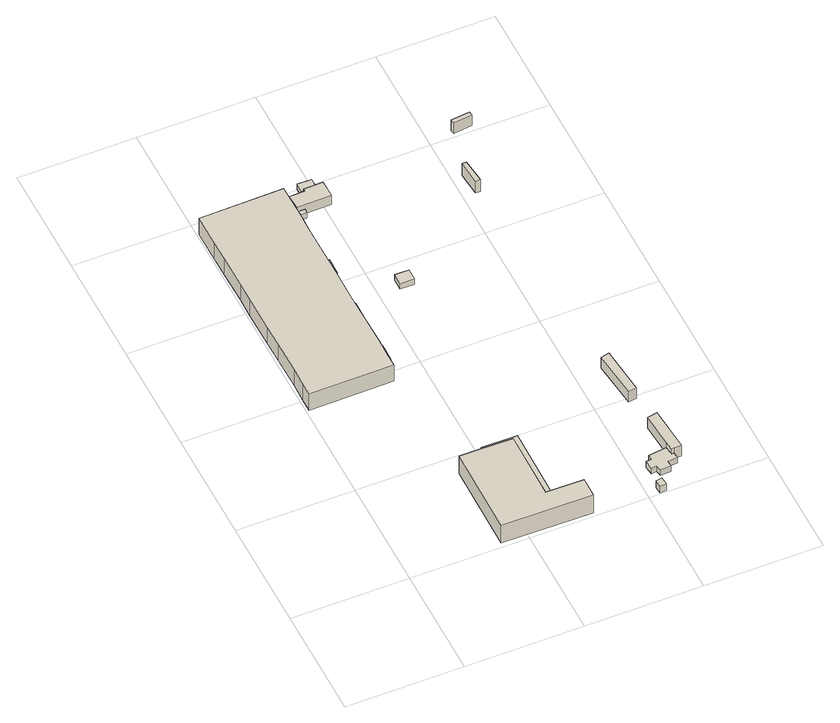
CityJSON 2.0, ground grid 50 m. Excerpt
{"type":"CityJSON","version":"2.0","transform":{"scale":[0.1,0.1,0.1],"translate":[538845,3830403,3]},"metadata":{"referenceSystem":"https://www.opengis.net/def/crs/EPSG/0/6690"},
"CityObjects":{
"building1":{"type":"Building","attributes":{"計測周辺長":271.52,"1/2500図郭":92,"区名":"住之江区","町丁目名称":"南港南３丁目","街区番号":11,"class":"3001","usage":"431","measuredHeight":9.3,"storeysAboveGround":1,"BuildingDetailAttribute.buildingRoofEdgeArea":3562.25,"BuildingDetailAttribute.buildingStructureType":"603","BuildingDetailAttribute.buildingStructureOrgType":"3","BuildingDetailAttribute.detailedUsage":"1720","BuildingDetailAttribute.specifiedBuildingCoverageRate":0.6,"BuildingDetailAttribute.surveyYear":2017,"BuildingHighTideRiskAttribute.description":"1","BuildingHighTideRiskAttribute.rank":"2","BuildingHighTideRiskAttribute.depth":2.44,"BuildingIDAttribute.prefecture":"27","BuildingIDAttribute.city":"27125"},"geometry":[{"type":"Solid","lod":"1","boundaries":[[[[0,1,2,3,4,5,6,7,8,9,10,11,12,13,14,15,16,17,18,19]],[[18,20,21,19]],[[17,22,20,18]],[[16,23,22,17]],[[15,24,23,16]],[[14,25,24,15]],[[13,26,25,14]],[[12,27,26,13]],[[11,28,27,12]],[[10,29,28,11]],[[9,30,29,10]],[[8,31,30,9]],[[7,32,31,8]],[[6,33,32,7]],[[5,34,33,6]],[[4,35,34,5]],[[3,36,35,4]],[[2,37,36,3]],[[1,38,37,2]],[[0,39,38,1]],[[19,21,39,0]],[[20,22,23,24,25,26,27,28,29,30,31,32,33,34,35,36,37,38,39,21]]]]}]},
"building2":{"type":"Building","attributes":{"計測周辺長":162.23,"1/2500図郭":92,"区名":"住之江区","町丁目名称":"南港南３丁目","街区番号":12,"class":"3001","usage":"431","measuredHeight":9.8,"storeysAboveGround":2,"BuildingDetailAttribute.buildingRoofEdgeArea":1173.48,"BuildingDetailAttribute.buildingStructureType":"610","BuildingDetailAttribute.buildingStructureOrgType":"2","BuildingDetailAttribute.detailedUsage":"1720","BuildingDetailAttribute.specifiedBuildingCoverageRate":0.6,"BuildingDetailAttribute.surveyYear":2017,"BuildingHighTideRiskAttribute.description":"1","BuildingHighTideRiskAttribute.rank":"2","BuildingHighTideRiskAttribute.depth":2.3,"BuildingIDAttribute.prefecture":"27","BuildingIDAttribute.city":"27125"},"geometry":[{"type":"Solid","lod":"1","boundaries":[[[[40,41,42,43,44,45,46,47]],[[46,48,49,47]],[[45,50,48,46]],[[44,51,50,45]],[[43,52,51,44]],[[42,53,52,43]],[[41,54,53,42]],[[40,55,54,41]],[[47,49,55,40]],[[48,50,51,52,53,54,55,49]]]]}]},
"building3":{"type":"Building","attributes":{"計測周辺長":162.23,"1/2500図郭":92,"区名":"住之江区","町丁目名称":"南港南３丁目","街区番号":12,"class":"3003","usage":"431","measuredHeight":6.7,"storeysAboveGround":2,"BuildingDetailAttribute.buildingRoofEdgeArea":1173.48,"BuildingDetailAttribute.buildingStructureType":"610","BuildingDetailAttribute.buildingStructureOrgType":"2","BuildingDetailAttribute.detailedUsage":"1720","BuildingDetailAttribute.specifiedBuildingCoverageRate":0.6,"BuildingDetailAttribute.surveyYear":2017,"BuildingHighTideRiskAttribute.description":"1","BuildingHighTideRiskAttribute.rank":"2","BuildingHighTideRiskAttribute.depth":2.42,"BuildingIDAttribute.prefecture":"27","BuildingIDAttribute.city":"27125"},"geometry":[{"type":"Solid","lod":"1","boundaries":[[[[56,57,58,59,60,61]],[[60,62,63,61]],[[59,64,62,60]],[[58,65,64,59]],[[57,66,65,58]],[[56,67,66,57]],[[61,63,67,56]],[[62,64,65,66,67,63]]]]}]},
"building4":{"type":"Building","attributes":{"計測周辺長":18.55,"1/2500図郭":92,"区名":"住之江区","町丁目名称":"南港南３丁目","街区番号":11,"class":"3003","usage":"431","measuredHeight":5.9,"storeysAboveGround":1,"BuildingDetailAttribute.buildingRoofEdgeArea":11.62,"BuildingDetailAttribute.buildingStructureType":"610","BuildingDetailAttribute.buildingStructureOrgType":"2","BuildingDetailAttribute.detailedUsage":"1720","BuildingDetailAttribute.specifiedBuildingCoverageRate":0.6,"BuildingDetailAttribute.surveyYear":2017,"BuildingHighTideRiskAttribute.description":"1","BuildingHighTideRiskAttribute.rank":"2","BuildingHighTideRiskAttribute.depth":2.39,"BuildingIDAttribute.prefecture":"27","BuildingIDAttribute.city":"27125"},"geometry":[{"type":"Solid","lod":"1","boundaries":[[[[5,68,69,6]],[[69,70,71,6]],[[68,72,70,69]],[[5,73,72,68]],[[6,71,73,5]],[[70,72,73,71]]]]}]},
"building5":{"type":"Building","attributes":{"計測周辺長":18.68,"1/2500図郭":92,"区名":"住之江区","町丁目名称":"南港南３丁目","街区番号":11,"class":"3003","usage":"431","measuredHeight":6.1,"storeysAboveGround":1,"BuildingDetailAttribute.buildingRoofEdgeArea":10.87,"BuildingDetailAttribute.buildingStructureType":"610","BuildingDetailAttribute.buildingStructureOrgType":"2","BuildingDetailAttribute.detailedUsage":"1720","BuildingDetailAttribute.specifiedBuildingCoverageRate":0.6,"BuildingDetailAttribute.surveyYear":2017,"BuildingHighTideRiskAttribute.description":"1","BuildingHighTideRiskAttribute.rank":"2","BuildingHighTideRiskAttribute.depth":2.53,"BuildingIDAttribute.prefecture":"27","BuildingIDAttribute.city":"27125"},"geometry":[{"type":"Solid","lod":"1","boundaries":[[[[3,74,75,4]],[[75,76,77,4]],[[74,78,76,75]],[[3,79,78,74]],[[4,77,79,3]],[[76,78,79,77]]]]}]},
"building6":{"type":"Building","attributes":{"計測周辺長":18.46,"1/2500図郭":92,"区名":"住之江区","町丁目名称":"南港南３丁目","街区番号":11,"class":"3003","usage":"431","measuredHeight":6.1,"storeysAboveGround":1,"BuildingDetailAttribute.buildingRoofEdgeArea":10.72,"BuildingDetailAttribute.buildingStructureType":"610","BuildingDetailAttribute.buildingStructureOrgType":"2","BuildingDetailAttribute.detailedUsage":"1720","BuildingDetailAttribute.specifiedBuildingCoverageRate":0.6,"BuildingDetailAttribute.surveyYear":2017,"BuildingHighTideRiskAttribute.description":"1","BuildingHighTideRiskAttribute.rank":"2","BuildingHighTideRiskAttribute.depth":2.31,"BuildingIDAttribute.prefecture":"27","BuildingIDAttribute.city":"27125"},"geometry":[{"type":"Solid","lod":"1","boundaries":[[[[80,81,82,83]],[[82,84,85,83]],[[81,86,84,82]],[[80,87,86,81]],[[83,85,87,80]],[[84,86,87,85]]]]}]},
"building7":{"type":"Building","attributes":{"計測周辺長":19.28,"1/2500図郭":92,"区名":"住之江区","町丁目名称":"南港南３丁目","街区番号":11,"class":"3003","usage":"431","measuredHeight":5.9,"storeysAboveGround":1,"BuildingDetailAttribute.buildingRoofEdgeArea":10.44,"BuildingDetailAttribute.buildingStructureType":"610","BuildingDetailAttribute.buildingStructureOrgType":"2","BuildingDetailAttribute.detailedUsage":"1720","BuildingDetailAttribute.specifiedBuildingCoverageRate":0.6,"BuildingDetailAttribute.surveyYear":2017,"BuildingHighTideRiskAttribute.description":"1","BuildingHighTideRiskAttribute.rank":"2","BuildingHighTideRiskAttribute.depth":2.39,"BuildingIDAttribute.prefecture":"27","BuildingIDAttribute.city":"27125"},"geometry":[{"type":"Solid","lod":"1","boundaries":[[[[88,89,90,91]],[[90,92,93,91]],[[89,94,92,90]],[[88,95,94,89]],[[91,93,95,88]],[[92,94,95,93]]]]}]},
"building8":{"type":"Building","attributes":{"class":"3001","measuredHeight":3.2,"BuildingDetailAttribute.specifiedBuildingCoverageRate":0.6,"BuildingDetailAttribute.surveyYear":2017,"BuildingHighTideRiskAttribute.description":"1","BuildingHighTideRiskAttribute.rank":"2","BuildingHighTideRiskAttribute.depth":2.39,"BuildingIDAttribute.prefecture":"27","BuildingIDAttribute.city":"27125"},"geometry":[{"type":"Solid","lod":"1","boundaries":[[[[96,97,98,99]],[[98,100,101,99]],[[97,102,100,98]],[[96,103,102,97]],[[99,101,103,96]],[[100,102,103,101]]]]}]},
"building9":{"type":"Building","attributes":{"計測周辺長":44.34,"1/2500図郭":92,"区名":"住之江区","町丁目名称":"南港南３丁目","街区番号":11,"class":"3001","usage":"431","measuredHeight":5,"storeysAboveGround":1,"BuildingDetailAttribute.buildingRoofEdgeArea":103.64,"BuildingDetailAttribute.buildingStructureType":"610","BuildingDetailAttribute.buildingStructureOrgType":"2","BuildingDetailAttribute.detailedUsage":"1720","BuildingDetailAttribute.specifiedBuildingCoverageRate":0.6,"BuildingDetailAttribute.surveyYear":2017,"BuildingHighTideRiskAttribute.description":"1","BuildingHighTideRiskAttribute.rank":"2","BuildingHighTideRiskAttribute.depth":2.39,"BuildingIDAttribute.prefecture":"27","BuildingIDAttribute.city":"27125"},"geometry":[{"type":"Solid","lod":"1","boundaries":[[[[104,105,106,107,108,109]],[[108,110,111,109]],[[107,112,110,108]],[[106,113,112,107]],[[105,114,113,106]],[[104,115,114,105]],[[109,111,115,104]],[[110,112,113,114,115,111]]]]}]},
"building10":{"type":"Building","attributes":{"class":"3001","BuildingDetailAttribute.specifiedBuildingCoverageRate":0.6,"BuildingDetailAttribute.surveyYear":2017,"BuildingHighTideRiskAttribute.description":"1","BuildingHighTideRiskAttribute.rank":"2","BuildingHighTideRiskAttribute.depth":2.8,"BuildingIDAttribute.prefecture":"27","BuildingIDAttribute.city":"27125"},"geometry":[{"type":"Solid","lod":"1","boundaries":[[[[116,117,118,119]],[[118,120,121,119]],[[117,122,120,118]],[[116,123,122,117]],[[119,121,123,116]],[[120,122,123,121]]]]}]},
"building11":{"type":"Building","attributes":{"計測周辺長":20.89,"1/2500図郭":92,"区名":"住之江区","町丁目名称":"南港南３丁目","街区番号":11,"class":"3001","usage":"431","measuredHeight":3.1,"storeysAboveGround":1,"BuildingDetailAttribute.buildingRoofEdgeArea":26.6,"BuildingDetailAttribute.buildingStructureType":"610","BuildingDetailAttribute.buildingStructureOrgType":"2","BuildingDetailAttribute.detailedUsage":"1720","BuildingDetailAttribute.specifiedBuildingCoverageRate":0.6,"BuildingDetailAttribute.surveyYear":2017,"BuildingHighTideRiskAttribute.description":"1","BuildingHighTideRiskAttribute.rank":"2","BuildingHighTideRiskAttribute.depth":2.55,"BuildingIDAttribute.prefecture":"27","BuildingIDAttribute.city":"27125"},"geometry":[{"type":"Solid","lod":"1","boundaries":[[[[124,125,126,127]],[[126,128,129,127]],[[125,130,128,126]],[[124,131,130,125]],[[127,129,131,124]],[[128,130,131,129]]]]}]},
"building12":{"type":"Building","attributes":{"計測周辺長":12.56,"1/2500図郭":92,"区名":"住之江区","町丁目名称":"南港南３丁目","街区番号":7,"class":"3001","usage":"431","measuredHeight":3.7,"storeysAboveGround":1,"BuildingDetailAttribute.buildingRoofEdgeArea":9.69,"BuildingDetailAttribute.buildingStructureType":"610","BuildingDetailAttribute.buildingStructureOrgType":"2","BuildingDetailAttribute.detailedUsage":"1720","BuildingDetailAttribute.specifiedBuildingCoverageRate":0.6,"BuildingDetailAttribute.surveyYear":2017,"BuildingHighTideRiskAttribute.description":"1","BuildingHighTideRiskAttribute.rank":"2","BuildingHighTideRiskAttribute.depth":2.59,"BuildingIDAttribute.prefecture":"27","BuildingIDAttribute.city":"27125"},"geometry":[{"type":"Solid","lod":"1","boundaries":[[[[132,133,134,135]],[[134,136,137,135]],[[133,138,136,134]],[[132,139,138,133]],[[135,137,139,132]],[[136,138,139,137]]]]}]},
"building13":{"type":"Building","attributes":{"計測周辺長":40,"1/2500図郭":92,"区名":"住之江区","町丁目名称":"南港南３丁目","街区番号":7,"class":"3001","usage":"431","measuredHeight":3.2,"storeysAboveGround":1,"BuildingDetailAttribute.buildingRoofEdgeArea":74.41,"BuildingDetailAttribute.buildingStructureType":"610","BuildingDetailAttribute.buildingStructureOrgType":"2","BuildingDetailAttribute.detailedUsage":"1720","BuildingDetailAttribute.specifiedBuildingCoverageRate":0.6,"BuildingDetailAttribute.surveyYear":2017,"BuildingHighTideRiskAttribute.description":"1","BuildingHighTideRiskAttribute.rank":"2","BuildingHighTideRiskAttribute.depth":2.61,"BuildingIDAttribute.prefecture":"27","BuildingIDAttribute.city":"27125"},"geometry":[{"type":"Solid","lod":"1","boundaries":[[[[140,141,142,143,144,145,146,147,148,149,150,151]],[[150,152,153,151]],[[149,154,152,150]],[[148,155,154,149]],[[147,156,155,148]],[[146,157,156,147]],[[145,158,157,146]],[[144,159,158,145]],[[143,160,159,144]],[[142,161,160,143]],[[141,162,161,142]],[[140,163,162,141]],[[151,153,163,140]],[[152,154,155,156,157,158,159,160,161,162,163,153]]]]}]},
"building14":{"type":"Building","attributes":{"計測周辺長":46.67,"1/2500図郭":92,"区名":"住之江区","町丁目名称":"南港南３丁目","街区番号":7,"class":"3001","usage":"431","measuredHeight":5.8,"storeysAboveGround":1,"BuildingDetailAttribute.buildingRoofEdgeArea":84.91,"BuildingDetailAttribute.buildingStructureType":"603","BuildingDetailAttribute.buildingStructureOrgType":"3","BuildingDetailAttribute.detailedUsage":"1720","BuildingDetailAttribute.specifiedBuildingCoverageRate":0.6,"BuildingDetailAttribute.surveyYear":2017,"BuildingHighTideRiskAttribute.description":"1","BuildingHighTideRiskAttribute.rank":"2","BuildingHighTideRiskAttribute.depth":2.54,"BuildingIDAttribute.prefecture":"27","BuildingIDAttribute.city":"27125"},"geometry":[{"type":"Solid","lod":"1","boundaries":[[[[164,165,166,167,168,169]],[[168,170,171,169]],[[167,172,170,168]],[[166,173,172,167]],[[165,174,173,166]],[[164,175,174,165]],[[169,171,175,164]],[[170,172,173,174,175,171]]]]}]},
"building15":{"type":"Building","attributes":{"計測周辺長":48.78,"1/2500図郭":92,"区名":"住之江区","町丁目名称":"南港南３丁目","街区番号":7,"class":"3003","usage":"431","measuredHeight":5.8,"storeysAboveGround":1,"BuildingDetailAttribute.buildingRoofEdgeArea":75.94,"BuildingDetailAttribute.buildingStructureType":"603","BuildingDetailAttribute.buildingStructureOrgType":"3","BuildingDetailAttribute.detailedUsage":"1720","BuildingDetailAttribute.specifiedBuildingCoverageRate":0.6,"BuildingDetailAttribute.surveyYear":2017,"BuildingHighTideRiskAttribute.description":"1","BuildingHighTideRiskAttribute.rank":"2","BuildingHighTideRiskAttribute.depth":2.57,"BuildingIDAttribute.prefecture":"27","BuildingIDAttribute.city":"27125"},"geometry":[{"type":"Solid","lod":"1","boundaries":[[[[176,177,178,179]],[[178,180,181,179]],[[177,182,180,178]],[[176,183,182,177]],[[179,181,183,176]],[[180,182,183,181]]]]}]},
"building16":{"type":"Building","attributes":{"計測周辺長":24.82,"1/2500図郭":92,"区名":"住之江区","町丁目名称":"南港南３丁目","街区番号":8,"class":"3003","usage":"431","measuredHeight":6.6,"storeysAboveGround":1,"BuildingDetailAttribute.buildingRoofEdgeArea":19.69,"BuildingDetailAttribute.buildingStructureType":"603","BuildingDetailAttribute.buildingStructureOrgType":"3","BuildingDetailAttribute.detailedUsage":"1720","BuildingDetailAttribute.specifiedBuildingCoverageRate":0.6,"BuildingDetailAttribute.surveyYear":2017,"BuildingTsunamiRiskAttribute.description":"1","BuildingTsunamiRiskAttribute.rank":"1","BuildingTsunamiRiskAttribute.depth":0.01,"BuildingHighTideRiskAttribute.description":"1","BuildingHighTideRiskAttribute.rank":"2","BuildingHighTideRiskAttribute.depth":2.65,"BuildingIDAttribute.prefecture":"27","BuildingIDAttribute.city":"27125"},"geometry":[{"type":"Solid","lod":"1","boundaries":[[[[184,185,186,187]],[[186,188,189,187]],[[185,190,188,186]],[[184,191,190,185]],[[187,189,191,184]],[[188,190,191,189]]]]}]},
"building17":{"type":"Building","attributes":{"計測周辺長":19.61,"1/2500図郭":92,"区名":"住之江区","町丁目名称":"南港南３丁目","街区番号":8,"class":"3003","usage":"431","measuredHeight":6.1,"storeysAboveGround":1,"BuildingDetailAttribute.buildingRoofEdgeArea":14.19,"BuildingDetailAttribute.buildingStructureType":"603","BuildingDetailAttribute.buildingStructureOrgType":"3","BuildingDetailAttribute.detailedUsage":"1720","BuildingDetailAttribute.specifiedBuildingCoverageRate":0.6,"BuildingDetailAttribute.surveyYear":2017,"BuildingTsunamiRiskAttribute.description":"1","BuildingTsunamiRiskAttribute.rank":"1","BuildingTsunamiRiskAttribute.depth":0.12,"BuildingHighTideRiskAttribute.description":"1","BuildingHighTideRiskAttribute.rank":"2","BuildingHighTideRiskAttribute.depth":2.6,"BuildingIDAttribute.prefecture":"27","BuildingIDAttribute.city":"27125"},"geometry":[{"type":"Solid","lod":"1","boundaries":[[[[192,193,194,195]],[[194,196,197,195]],[[193,198,196,194]],[[192,199,198,193]],[[195,197,199,192]],[[196,198,199,197]]]]}]}
},
"vertices":[
[363,1721,3],[364,1574,3],[365,1494,3],[364,1329,3],[365,1247,3],[367,1084,3],[365,1004,3],[366,949,3],[11,946,3],[10,1006,3],[12,1088,3],[10,1231,3],[9,1328,3],[8,1486,3],[10,1571,3],[8,1718,3],[7,1808,3],[6,1945,3],[363,1951,3],[365,1806,3],[363,1951,95],[365,1806,95],[6,1945,95],[7,1808,95],[8,1718,95],[10,1571,95],[8,1486,95],[9,1328,95],[10,1231,95],[12,1088,95],[10,1006,95],[11,946,95],[366,949,95],[365,1004,95],[367,1084,95],[365,1247,95],[364,1329,95],[365,1494,95],[364,1574,95],[363,1721,95],
[618,408,4],[614,105,4],[647,105,4],[775,103,4],[774,15,4],[389,19,4],[393,411,4],[499,410,4],[393,411,103],[499,410,103],[389,19,103],[774,15,103],[775,103,103],[647,105,103],[614,105,103],[618,408,103],
[499,443,5],[651,441,5],[647,105,5],[614,105,5],[618,408,5],[499,410,5],[618,408,71],[499,410,71],[614,105,71],[647,105,71],[651,441,71],[499,443,71],
[382,1082,3],[380,1007,3],[380,1007,62],[365,1004,62],[382,1082,62],[367,1084,62],
[379,1322,3],[378,1247,3],[378,1247,64],[365,1247,64],[379,1322,64],[364,1329,64],
[364,1574,6],[380,1567,6],[378,1492,6],[365,1494,6],[378,1492,67],[365,1494,67],[380,1567,67],[364,1574,67],
[365,1806,5],[377,1807,5],[375,1724,5],[363,1721,5],[375,1724,64],[363,1721,64],[377,1807,64],[365,1806,64],
[389,1848,5],[389,1869,5],[415,1869,5],[415,1849,5],[415,1869,36],[415,1849,36],[389,1869,36],[389,1848,36],
[383,1939,3],[447,1940,3],[447,1951,3],[529,1953,3],[531,1877,3],[385,1874,3],[531,1877,53],[385,1874,53],[529,1953,53],[447,1951,53],[447,1940,53],[383,1939,53],
[586,1372,1],[586,1424,1],[647,1424,1],[647,1372,1],[647,1424,31],[647,1372,31],[586,1424,31],[586,1372,31],
[442,1957,4],[443,2001,4],[503,1999,4],[502,1955,4],[503,1999,35],[502,1955,35],[443,2001,35],[442,1957,35],
[1047,4,3],[1044,36,3],[1072,41,3],[1075,4,3],[1072,41,40],[1075,4,40],[1044,36,40],[1047,4,40],
[1171,117,3],[1129,112,3],[1131,87,3],[1086,84,3],[1081,109,3],[1059,106,3],[1053,146,3],[1078,149,3],[1076,171,3],[1153,180,3],[1158,142,3],[1168,142,3],[1158,142,35],[1168,142,35],[1153,180,35],[1076,171,35],[1078,149,35],[1053,146,35],[1059,106,35],[1081,109,35],[1086,84,35],[1131,87,35],[1129,112,35],[1171,117,35],
[1201,143,4],[1168,142,4],[1158,142,4],[1153,180,4],[1142,327,4],[1186,335,4],[1142,327,63],[1186,335,63],[1153,180,63],[1158,142,63],[1168,142,63],[1201,143,63],
[1168,485,3],[1133,479,3],[1111,684,3],[1148,692,3],[1111,684,62],[1148,692,62],[1133,479,62],[1168,485,62],
[1073,1704,2],[1053,1703,2],[1044,1808,2],[1062,1808,2],[1044,1808,68],[1062,1808,68],[1053,1703,68],[1073,1704,68],
[1105,2016,2],[1102,2034,2],[1182,2042,2],[1185,2025,2],[1182,2042,63],[1185,2025,63],[1102,2034,63],[1105,2016,63]
]}
